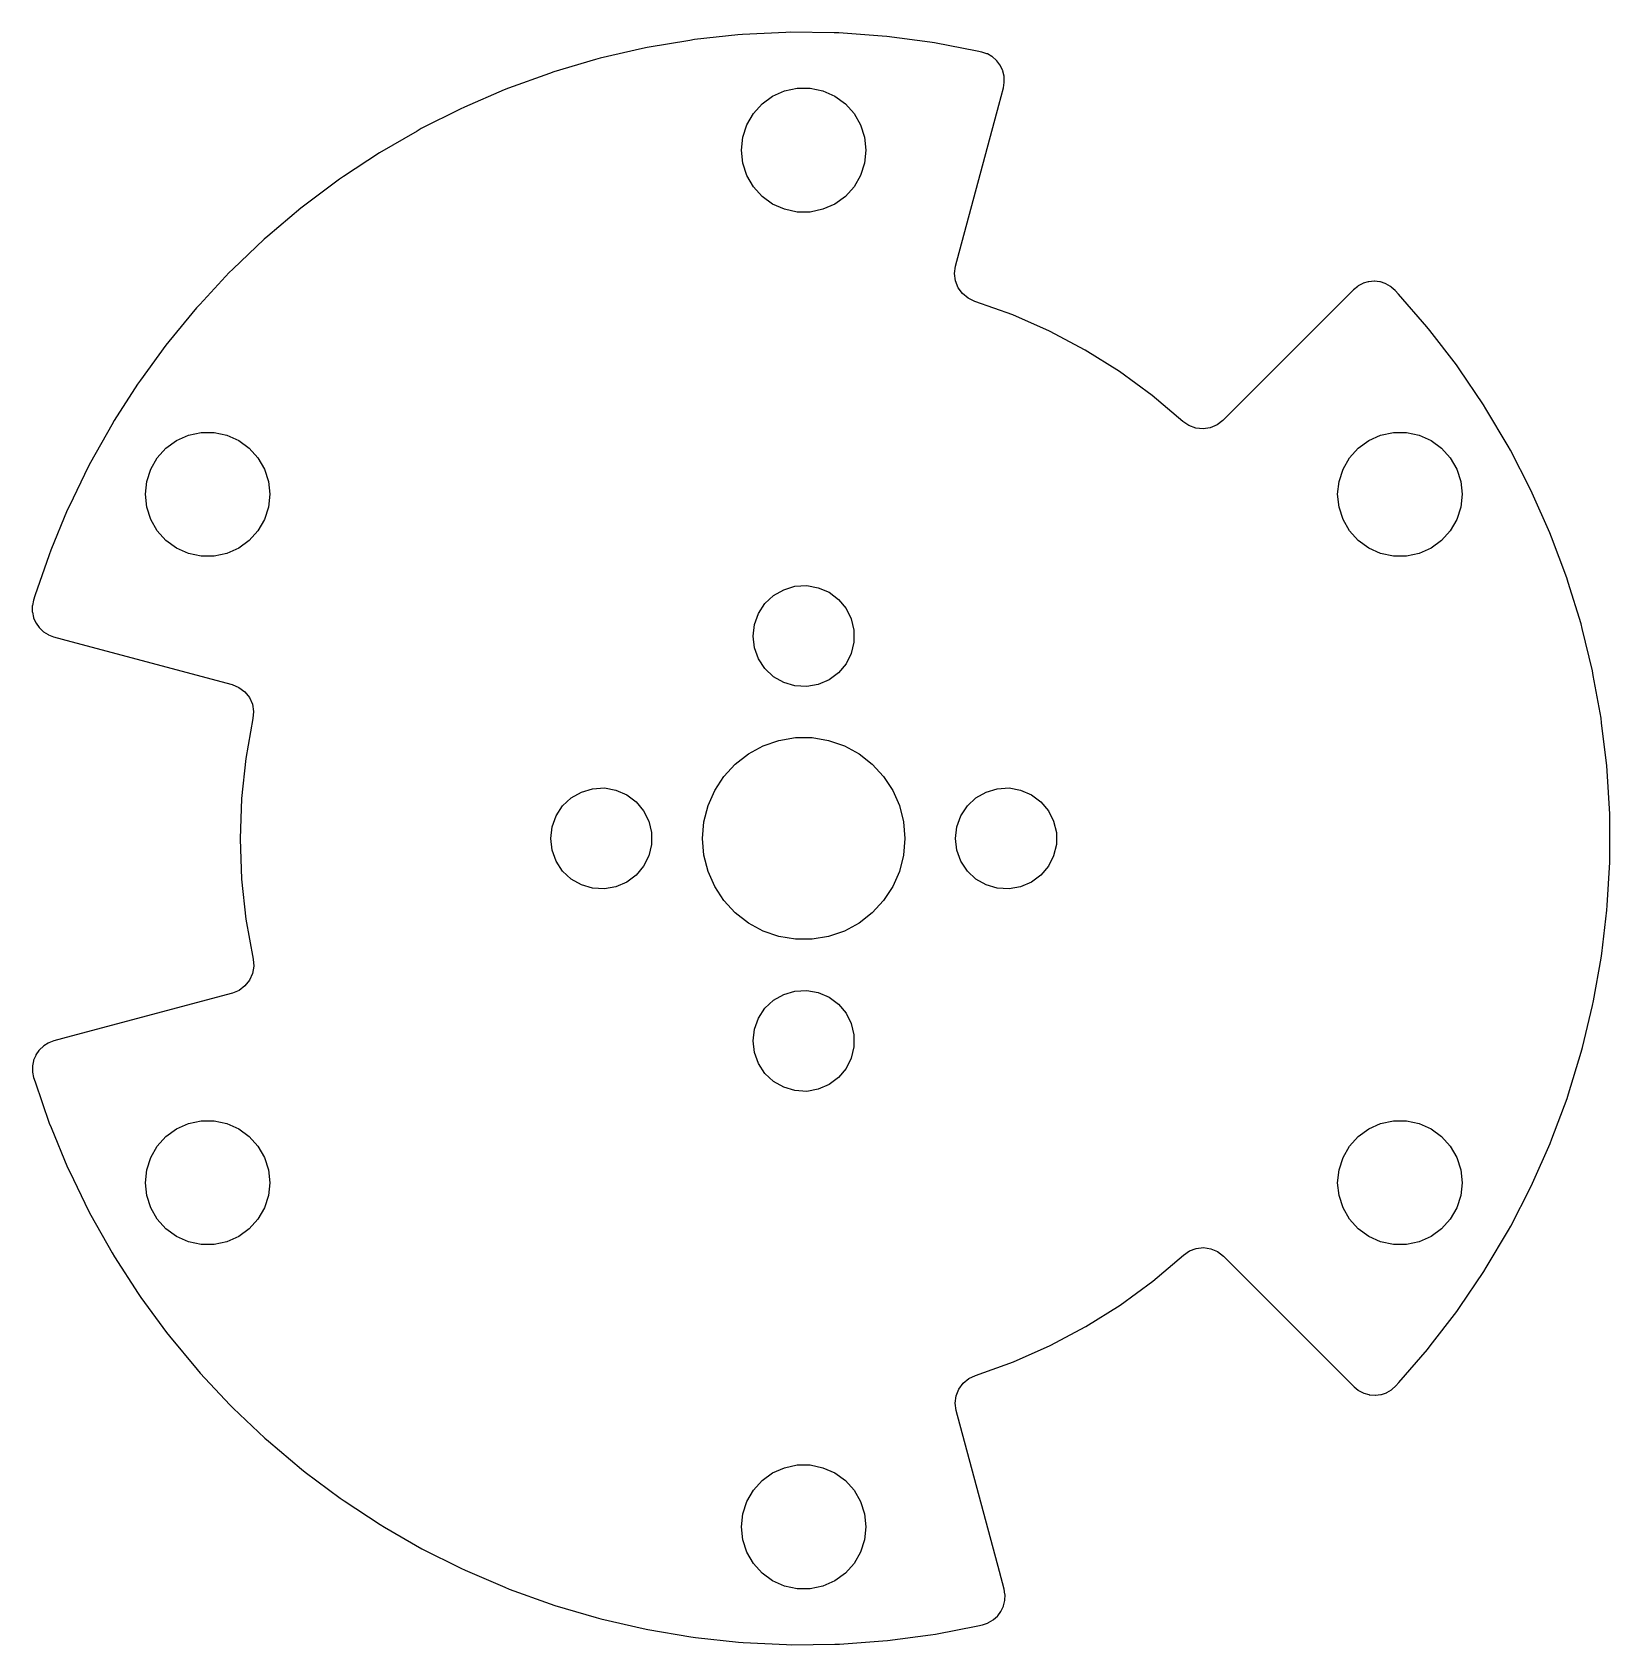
# Model space of a CAD drawing. Header units: metres. Extents: x -26.7 to 27.9, y -27.9 to 27.9.
import ezdxf

# ---------------------------------------------------------------- set-up
doc = ezdxf.new("R2010")
doc.units = ezdxf.units.M

msp = doc.modelspace()

# ---------------------------------------------------------------- linework, layer by layer
for p, q in [((-5.4182, 27.3629), (-5.57943, 27.3259)), ((-3.93791, 27.6103), (-5.4182, 27.3629)), ((-3.77476, 27.6376), (-3.93791, 27.6103)), ((-2.28234, 27.7962), (-3.77476, 27.6376)), ((-2.11785, 27.8137), (-2.28234, 27.7962)), ((-0.618623, 27.8829), (-2.11785, 27.8137)), ((-0.453388, 27.8905), (-0.618623, 27.8829)), ((1.0473, 27.8701), (-0.453388, 27.8905)), ((1.2127, 27.8678), (1.0473, 27.8701)), ((2.70949, 27.7578), (1.2127, 27.8678)), ((2.87445, 27.7457), (2.70949, 27.7578)), ((4.36201, 27.5465), (2.87445, 27.7457)), ((4.52595, 27.5246), (4.36201, 27.5465)), ((5.99896, 27.2369), (4.52595, 27.5246)), ((-7.20105, 26.9441), (-8.64129, 26.5219)), ((-7.04231, 26.9906), (-7.20105, 26.9441)), ((-5.57943, 27.3259), (-7.04231, 26.9906)), ((6.1613, 27.2052), (5.99896, 27.2369)), ((6.33382, 27.1472), (6.1613, 27.2052)), ((6.35279, 27.1408), (6.33382, 27.1472)), ((6.5092, 27.0502), (6.35279, 27.1408)), ((6.52639, 27.0402), (6.5092, 27.0502)), ((6.66142, 26.92), (6.52639, 27.0402)), ((6.67623, 26.9069), (6.66142, 26.92)), ((6.7848, 26.7622), (6.67623, 26.9069)), ((-8.79696, 26.466), (-10.2094, 25.9587)), ((-8.64129, 26.5219), (-8.79696, 26.466)), ((6.79668, 26.7464), (6.7848, 26.7622)), ((6.87398, 26.583), (6.79668, 26.7464)), ((6.8824, 26.5652), (6.87398, 26.583)), ((6.88713, 26.546), (6.8824, 26.5652)), ((6.93051, 26.3701), (6.88713, 26.546)), ((6.9313, 26.3505), (6.93051, 26.3701)), ((6.9386, 26.1697), (6.9313, 26.3505)), ((-10.3615, 25.8936), (-11.7412, 25.3028)), ((-10.2094, 25.9587), (-10.3615, 25.8936)), ((-1.4404, 25.4122), (-1.07632, 25.6768)), ((-1.07632, 25.6768), (-0.665205, 25.8598)), ((-0.665205, 25.8598), (-0.225013, 25.9534)), ((-0.225013, 25.9534), (0.225013, 25.9534)), ((0.225013, 25.9534), (0.665205, 25.8598)), ((0.665205, 25.8598), (1.07632, 25.6768)), ((1.07632, 25.6768), (1.4404, 25.4122)), ((6.74458, 25.3674), (6.9063, 25.9709)), ((6.9063, 25.9709), (6.93545, 26.1504)), ((6.93545, 26.1504), (6.9386, 26.1697)), ((-11.889, 25.2287), (-13.231, 24.5566)), ((-11.7412, 25.3028), (-11.889, 25.2287)), ((-1.74153, 25.0778), (-1.4404, 25.4122)), ((1.4404, 25.4122), (1.74153, 25.0778)), ((5.25103, 19.7934), (6.74458, 25.3674)), ((-13.231, 24.5566), (-13.3742, 24.4738)), ((-2.10561, 24.2601), (-1.96654, 24.6881)), ((-1.96654, 24.6881), (-1.74153, 25.0778)), ((1.74153, 25.0778), (1.96654, 24.6881)), ((1.96654, 24.6881), (2.10561, 24.2601)), ((-13.3742, 24.4738), (-14.6736, 23.7228)), ((-2.15265, 23.8125), (-2.10561, 24.2601)), ((2.10561, 24.2601), (2.15265, 23.8125)), ((-14.6736, 23.7228), (-15.9258, 22.8955)), ((-2.10561, 23.3649), (-2.15265, 23.8125)), ((2.15265, 23.8125), (2.10561, 23.3649)), ((-15.9258, 22.8955), (-16.0638, 22.8044)), ((-1.96654, 22.9369), (-2.10561, 23.3649)), ((-1.74153, 22.5472), (-1.96654, 22.9369)), ((1.96654, 22.9369), (1.74153, 22.5472)), ((2.10561, 23.3649), (1.96654, 22.9369)), ((-16.0638, 22.8044), (-17.2644, 21.9038)), ((-1.4404, 22.2128), (-1.74153, 22.5472)), ((1.74153, 22.5472), (1.4404, 22.2128)), ((-17.3968, 21.8045), (-18.5415, 20.8339)), ((-17.2644, 21.9038), (-17.3968, 21.8045)), ((-1.07632, 21.9482), (-1.4404, 22.2128)), ((-0.665205, 21.7652), (-1.07632, 21.9482)), ((-0.225013, 21.6716), (-0.665205, 21.7652)), ((0.665205, 21.7652), (0.225013, 21.6716)), ((1.07632, 21.9482), (0.665205, 21.7652)), ((1.4404, 22.2128), (1.07632, 21.9482)), ((0.225013, 21.6716), (-0.225013, 21.6716)), ((-18.6676, 20.7269), (-19.7523, 19.6897)), ((-18.5415, 20.8339), (-18.6676, 20.7269)), ((-19.8719, 19.5753), (-20.8927, 18.4752)), ((-19.7523, 19.6897), (-19.8719, 19.5753)), ((5.21699, 19.5423), (5.25103, 19.7934)), ((5.24715, 19.2907), (5.21699, 19.5423)), ((5.33958, 19.0548), (5.24715, 19.2907)), ((5.48835, 18.8496), (5.33958, 19.0548)), ((19.0211, 18.9852), (14.4973, 14.4613)), ((19.1623, 19.1003), (19.0211, 18.9852)), ((19.1776, 19.1127), (19.1623, 19.1003)), ((19.3378, 19.1968), (19.1776, 19.1127)), ((19.3552, 19.2059), (19.3378, 19.1968)), ((19.5289, 19.2561), (19.3552, 19.2059)), ((19.5478, 19.2616), (19.5289, 19.2561)), ((19.728, 19.2763), (19.5478, 19.2616)), ((19.7476, 19.2779), (19.728, 19.2763)), ((19.9269, 19.2563), (19.7476, 19.2779)), ((19.9466, 19.2539), (19.9269, 19.2563)), ((20.1183, 19.197), (19.9466, 19.2539)), ((20.1372, 19.1907), (20.1183, 19.197)), ((20.2937, 19.1008), (20.1372, 19.1907)), ((20.3109, 19.0909), (20.2937, 19.1008)), ((20.3259, 19.0777), (20.3109, 19.0909)), ((20.4618, 18.9578), (20.3259, 19.0777)), ((-20.8927, 18.4752), (-21.0052, 18.3539)), ((5.68391, 18.6885), (5.48835, 18.8496)), ((5.91369, 18.5817), (5.68391, 18.6885)), ((7.22821, 18.1109), (5.91369, 18.5817)), ((20.5706, 18.8332), (20.4618, 18.9578)), ((21.5573, 17.7022), (20.5706, 18.8332)), ((-21.0052, 18.3539), (-21.9585, 17.1947)), ((8.50567, 17.5472), (7.22821, 18.1109)), ((9.73952, 16.8935), (8.50567, 17.5472)), ((21.6584, 17.5713), (21.5573, 17.7022)), ((22.5758, 16.3835), (21.6584, 17.5713)), ((-22.0636, 17.067), (-22.946, 15.853)), ((-21.9585, 17.1947), (-22.0636, 17.067)), ((10.9234, 16.1533), (9.73952, 16.8935)), ((22.6689, 16.2468), (22.5758, 16.3835)), ((23.5137, 15.0064), (22.6689, 16.2468)), ((-23.0433, 15.7192), (-23.8516, 14.4546)), ((-22.946, 15.853), (-23.0433, 15.7192)), ((12.0513, 15.3302), (10.9234, 16.1533)), ((13.1175, 14.4285), (12.0513, 15.3302)), ((23.5985, 14.8643), (23.5137, 15.0064)), ((24.3678, 13.5756), (23.5985, 14.8643)), ((-23.9407, 14.3153), (-24.6721, 13.0047)), ((-23.8516, 14.4546), (-23.9407, 14.3153)), ((-21.6986, 13.7705), (-21.2874, 13.9535)), ((-21.2874, 13.9535), (-20.8472, 14.0471)), ((-20.8472, 14.0471), (-20.3972, 14.0471)), ((-20.3972, 14.0471), (-19.957, 13.9535)), ((-19.957, 13.9535), (-19.5459, 13.7705)), ((13.3249, 14.2833), (13.1175, 14.4285)), ((13.5621, 14.1948), (13.3249, 14.2833)), ((13.8139, 14.1687), (13.5621, 14.1948)), ((14.0643, 14.2067), (13.8139, 14.1687)), ((14.297, 14.3064), (14.0643, 14.2067)), ((14.4973, 14.4613), (14.297, 14.3064)), ((19.5459, 13.7705), (19.957, 13.9535)), ((19.957, 13.9535), (20.3972, 14.0471)), ((20.3972, 14.0471), (20.8472, 14.0471)), ((20.8472, 14.0471), (21.2874, 13.9535)), ((21.2874, 13.9535), (21.6986, 13.7705)), ((-22.3638, 13.1715), (-22.0626, 13.506)), ((-22.0626, 13.506), (-21.6986, 13.7705)), ((-19.5459, 13.7705), (-19.1818, 13.506)), ((-19.1818, 13.506), (-18.8807, 13.1715)), ((18.8807, 13.1715), (19.1818, 13.506)), ((19.1818, 13.506), (19.5459, 13.7705)), ((21.6986, 13.7705), (22.0626, 13.506)), ((22.0626, 13.506), (22.3638, 13.1715)), ((24.4439, 13.4288), (24.3678, 13.5756)), ((25.1348, 12.0965), (24.4439, 13.4288)), ((-24.7527, 12.8603), (-25.4046, 11.5084)), ((-24.6721, 13.0047), (-24.7527, 12.8603)), ((-22.5888, 12.7818), (-22.3638, 13.1715)), ((-18.8807, 13.1715), (-18.6557, 12.7818)), ((18.6557, 12.7818), (18.8807, 13.1715)), ((22.3638, 13.1715), (22.5888, 12.7818)), ((-22.7749, 11.9062), (-22.7278, 12.3538)), ((-22.7278, 12.3538), (-22.5888, 12.7818)), ((-18.6557, 12.7818), (-18.5166, 12.3538)), ((-18.5166, 12.3538), (-18.4696, 11.9062)), ((18.4696, 11.9062), (18.5166, 12.3538)), ((18.5166, 12.3538), (18.6557, 12.7818)), ((22.5888, 12.7818), (22.7278, 12.3538)), ((22.7278, 12.3538), (22.7749, 11.9062)), ((-22.7278, 11.4587), (-22.7749, 11.9062)), ((-18.4696, 11.9062), (-18.5166, 11.4587)), ((18.5166, 11.4587), (18.4696, 11.9062)), ((22.7749, 11.9062), (22.7278, 11.4587)), ((25.2021, 11.9454), (25.1348, 12.0965)), ((25.8123, 10.5742), (25.2021, 11.9454)), ((-25.4764, 11.3594), (-26.0464, 9.97104)), ((-25.4046, 11.5084), (-25.4764, 11.3594)), ((-22.5888, 11.0307), (-22.7278, 11.4587)), ((-18.5166, 11.4587), (-18.6557, 11.0307)), ((18.6557, 11.0307), (18.5166, 11.4587)), ((22.7278, 11.4587), (22.5888, 11.0307)), ((-22.3638, 10.641), (-22.5888, 11.0307)), ((-22.0626, 10.3065), (-22.3638, 10.641)), ((-18.8807, 10.641), (-19.1818, 10.3065)), ((-18.6557, 11.0307), (-18.8807, 10.641)), ((18.8807, 10.641), (18.6557, 11.0307)), ((19.1818, 10.3065), (18.8807, 10.641)), ((22.3638, 10.641), (22.0626, 10.3065)), ((22.5888, 11.0307), (22.3638, 10.641)), ((-21.6986, 10.042), (-22.0626, 10.3065)), ((-21.2874, 9.85896), (-21.6986, 10.042)), ((-19.5459, 10.042), (-19.957, 9.85896)), ((-19.1818, 10.3065), (-19.5459, 10.042)), ((19.5459, 10.042), (19.1818, 10.3065)), ((19.957, 9.85896), (19.5459, 10.042)), ((21.6986, 10.042), (21.2874, 9.85896)), ((22.0626, 10.3065), (21.6986, 10.042)), ((25.8704, 10.4193), (25.8123, 10.5742)), ((26.3976, 9.0141), (25.8704, 10.4193)), ((-26.1092, 9.81801), (-26.5953, 8.39808)), ((-26.0464, 9.97104), (-26.1092, 9.81801)), ((-20.8472, 9.76539), (-21.2874, 9.85896)), ((-20.3972, 9.76539), (-20.8472, 9.76539)), ((-19.957, 9.85896), (-20.3972, 9.76539)), ((20.3972, 9.76539), (19.957, 9.85896)), ((20.8472, 9.76539), (20.3972, 9.76539)), ((21.2874, 9.85896), (20.8472, 9.76539)), ((26.4463, 8.85604), (26.3976, 9.0141)), ((-26.5953, 8.39808), (-26.6489, 8.24158)), ((-1.34058, 8.12488), (-1.04503, 8.40372)), ((-1.04503, 8.40372), (-0.693139, 8.60688)), ((-0.693139, 8.60688), (-0.303884, 8.72341)), ((-0.303884, 8.72341), (0.101753, 8.74704)), ((0.101753, 8.74704), (0.501905, 8.67648)), ((0.501905, 8.67648), (0.875, 8.51554)), ((0.875, 8.51554), (1.20092, 8.2729)), ((26.8887, 7.42188), (26.4463, 8.85604)), ((-26.6847, 8.06386), (-26.6887, 8.04431)), ((-26.6887, 8.04431), (-26.6886, 8.02445)), ((-26.6886, 8.02445), (-26.6883, 7.84393)), ((-26.6883, 7.84393), (-26.6842, 7.82447)), ((-26.6489, 8.24158), (-26.6847, 8.06386)), ((-26.6842, 7.82447), (-26.6477, 7.64726)), ((-1.56386, 7.7854), (-1.34058, 8.12488)), ((1.20092, 8.2729), (1.4621, 7.96164)), ((1.4621, 7.96164), (1.64446, 7.59853)), ((-26.6477, 7.64726), (-26.6399, 7.62906)), ((-26.6399, 7.62906), (-26.569, 7.46299)), ((-26.569, 7.46299), (-26.5578, 7.44674)), ((-26.5578, 7.44674), (-26.4549, 7.2981)), ((-26.4549, 7.2981), (-26.4407, 7.28445)), ((-26.4407, 7.28445), (-26.3104, 7.15912)), ((-1.75, 7), (-1.70283, 7.40358)), ((-1.70283, 7.40358), (-1.56386, 7.7854)), ((1.64446, 7.59853), (1.73817, 7.20316)), ((26.9279, 7.26119), (26.8887, 7.42188)), ((27.2838, 5.80318), (26.9279, 7.26119)), ((-26.3104, 7.15912), (-26.2938, 7.14863)), ((-26.2938, 7.14863), (-26.1409, 7.05191)), ((-26.1409, 7.05191), (-26.1225, 7.04491)), ((-26.1225, 7.04491), (-25.9522, 6.98016)), ((-25.9522, 6.98016), (-25.3484, 6.81838)), ((-25.3484, 6.81838), (-19.7725, 5.32433)), ((-1.70283, 6.59642), (-1.75, 7)), ((1.73817, 6.79684), (1.64446, 6.40146)), ((1.73817, 7.20316), (1.73817, 6.79684)), ((-1.56386, 6.2146), (-1.70283, 6.59642)), ((-1.34058, 5.87512), (-1.56386, 6.2146)), ((1.64446, 6.40146), (1.4621, 6.03836)), ((-1.04503, 5.59628), (-1.34058, 5.87512)), ((-0.693139, 5.39312), (-1.04503, 5.59628)), ((1.20092, 5.7271), (0.875, 5.48446)), ((1.4621, 6.03836), (1.20092, 5.7271)), ((27.3134, 5.64044), (27.2838, 5.80318)), ((27.5817, 4.16378), (27.3134, 5.64044)), ((-19.7725, 5.32433), (-19.5382, 5.22836)), ((-19.5382, 5.22836), (-19.3355, 5.07663)), ((-19.3355, 5.07663), (-19.1774, 4.87885)), ((-0.303884, 5.27659), (-0.693139, 5.39312)), ((0.101753, 5.25296), (-0.303884, 5.27659)), ((0.501905, 5.32352), (0.101753, 5.25296)), ((0.875, 5.48446), (0.501905, 5.32352)), ((-19.1774, 4.87885), (-19.0741, 4.64771)), ((-19.0741, 4.64771), (-19.0321, 4.39802)), ((-19.0542, 4.14579), (-19.302, 2.77167)), ((-19.0321, 4.39802), (-19.0542, 4.14579)), ((27.6015, 3.99956), (27.5817, 4.16378)), ((27.7811, 2.50951), (27.6015, 3.99956)), ((-1.40593, 3.20521), (-0.859199, 3.3929)), ((-0.859199, 3.3929), (-0.289027, 3.48805)), ((-0.289027, 3.48805), (0.289027, 3.48805)), ((0.289027, 3.48805), (0.859199, 3.3929)), ((0.859199, 3.3929), (1.40593, 3.20521)), ((-2.37049, 2.57503), (-1.91432, 2.93008)), ((-1.91432, 2.93008), (-1.40593, 3.20521)), ((1.40593, 3.20521), (1.91432, 2.93008)), ((1.91432, 2.93008), (2.37049, 2.57503)), ((-19.302, 2.77167), (-19.4509, 1.38333)), ((-2.76199, 2.14974), (-2.37049, 2.57503)), ((2.37049, 2.57503), (2.76199, 2.14974)), ((27.791, 2.3444), (27.7811, 2.50951)), ((27.8813, 0.846294), (27.791, 2.3444)), ((-7.69314, 1.60688), (-7.30388, 1.72341)), ((-7.30388, 1.72341), (-6.89825, 1.74704)), ((-6.89825, 1.74704), (-6.49809, 1.67648)), ((-6.49809, 1.67648), (-6.125, 1.51554)), ((-3.07816, 1.66582), (-2.76199, 2.14974)), ((2.76199, 2.14974), (3.07816, 1.66582)), ((6.30686, 1.60688), (6.69612, 1.72341)), ((6.69612, 1.72341), (7.10175, 1.74704)), ((7.10175, 1.74704), (7.50191, 1.67648)), ((7.50191, 1.67648), (7.875, 1.51554)), ((-19.4509, 1.38333), (-19.5, -0.012094)), ((-8.56386, 0.785398), (-8.34058, 1.12488)), ((-8.34058, 1.12488), (-8.04503, 1.40372)), ((-8.04503, 1.40372), (-7.69314, 1.60688)), ((-6.125, 1.51554), (-5.79908, 1.2729)), ((-5.79908, 1.2729), (-5.5379, 0.96164)), ((-3.45226, 0.57608), (-3.31036, 1.13645)), ((-3.31036, 1.13645), (-3.07816, 1.66582)), ((3.07816, 1.66582), (3.31036, 1.13645)), ((3.31036, 1.13645), (3.45226, 0.57608)), ((5.43614, 0.785398), (5.65942, 1.12488)), ((5.65942, 1.12488), (5.95497, 1.40372)), ((5.95497, 1.40372), (6.30686, 1.60688)), ((7.875, 1.51554), (8.20092, 1.2729)), ((8.20092, 1.2729), (8.4621, 0.96164)), ((-8.70283, 0.403577), (-8.56386, 0.785398)), ((-5.5379, 0.96164), (-5.35554, 0.598535)), ((-5.35554, 0.598535), (-5.26183, 0.203162)), ((-3.5, 0), (-3.45226, 0.57608)), ((3.45226, 0.57608), (3.5, 0)), ((5.29717, 0.403577), (5.43614, 0.785398)), ((8.4621, 0.96164), (8.64446, 0.598535)), ((8.64446, 0.598535), (8.73817, 0.203162)), ((27.882, -0.654531), (27.8813, 0.846294)), ((-8.75, 0), (-8.70283, 0.403577)), ((-8.70283, -0.403577), (-8.75, 0)), ((-5.26183, 0.203162), (-5.26183, -0.203162)), ((-3.45226, -0.57608), (-3.5, 0)), ((3.5, 0), (3.45226, -0.57608)), ((5.25, 0), (5.29717, 0.403577)), ((5.29717, -0.403577), (5.25, 0)), ((8.73817, 0.203162), (8.73817, -0.203162)), ((-19.5, -0.012094), (-19.4491, -1.40746)), ((-8.56386, -0.785398), (-8.70283, -0.403577)), ((-5.26183, -0.203162), (-5.35554, -0.598535)), ((5.43614, -0.785398), (5.29717, -0.403577)), ((8.73817, -0.203162), (8.64446, -0.598535)), ((-8.34058, -1.12488), (-8.56386, -0.785398)), ((-5.5379, -0.96164), (-5.79908, -1.2729)), ((-5.35554, -0.598535), (-5.5379, -0.96164)), ((-3.31036, -1.13645), (-3.45226, -0.57608)), ((3.45226, -0.57608), (3.31036, -1.13645)), ((5.65942, -1.12488), (5.43614, -0.785398)), ((8.4621, -0.96164), (8.20092, -1.2729)), ((8.64446, -0.598535), (8.4621, -0.96164)), ((27.7932, -2.31813), (27.8821, -0.819943)), ((27.8821, -0.819943), (27.882, -0.654531)), ((-19.4491, -1.40746), (-19.2986, -2.79561)), ((-8.04503, -1.40372), (-8.34058, -1.12488)), ((-7.69314, -1.60688), (-8.04503, -1.40372)), ((-7.30388, -1.72341), (-7.69314, -1.60688)), ((-6.125, -1.51554), (-6.49809, -1.67648)), ((-5.79908, -1.2729), (-6.125, -1.51554)), ((-3.07816, -1.66582), (-3.31036, -1.13645)), ((-2.76199, -2.14974), (-3.07816, -1.66582)), ((3.07816, -1.66582), (2.76199, -2.14974)), ((3.31036, -1.13645), (3.07816, -1.66582)), ((5.95497, -1.40372), (5.65942, -1.12488)), ((6.30686, -1.60688), (5.95497, -1.40372)), ((6.69612, -1.72341), (6.30686, -1.60688)), ((7.875, -1.51554), (7.50191, -1.67648)), ((8.20092, -1.2729), (7.875, -1.51554)), ((-6.89825, -1.74704), (-7.30388, -1.72341)), ((-6.49809, -1.67648), (-6.89825, -1.74704)), ((-2.37049, -2.57503), (-2.76199, -2.14974)), ((2.76199, -2.14974), (2.37049, -2.57503)), ((7.10175, -1.74704), (6.69612, -1.72341)), ((7.50191, -1.67648), (7.10175, -1.74704)), ((-1.91432, -2.93008), (-2.37049, -2.57503)), ((2.37049, -2.57503), (1.91432, -2.93008)), ((27.6052, -3.97347), (27.7834, -2.48325)), ((27.7834, -2.48325), (27.7932, -2.31813)), ((-19.2986, -2.79561), (-19.049, -4.16943)), ((-1.40593, -3.20521), (-1.91432, -2.93008)), ((-0.859199, -3.3929), (-1.40593, -3.20521)), ((1.40593, -3.20521), (0.859199, -3.3929)), ((1.91432, -2.93008), (1.40593, -3.20521)), ((-0.289027, -3.48805), (-0.859199, -3.3929)), ((0.289027, -3.48805), (-0.289027, -3.48805)), ((0.859199, -3.3929), (0.289027, -3.48805)), ((-19.0267, -4.42183), (-19.0684, -4.67176)), ((-19.049, -4.16943), (-19.0267, -4.42183)), ((27.3187, -5.61462), (27.5856, -4.13771)), ((27.5856, -4.13771), (27.6052, -3.97347)), ((-19.1717, -4.90316), (-19.3298, -5.10118)), ((-19.0684, -4.67176), (-19.1717, -4.90316)), ((-19.7671, -5.34917), (-25.3411, -6.84271)), ((-19.5326, -5.2531), (-19.7671, -5.34917)), ((-19.3298, -5.10118), (-19.5326, -5.2531)), ((-1.04503, -5.59628), (-0.693139, -5.39312)), ((-0.693139, -5.39312), (-0.303884, -5.27659)), ((-0.303884, -5.27659), (0.101753, -5.25296)), ((0.101753, -5.25296), (0.501905, -5.32352)), ((0.501905, -5.32352), (0.875, -5.48446)), ((0.875, -5.48446), (1.20092, -5.7271)), ((-1.56386, -6.2146), (-1.34058, -5.87512)), ((-1.34058, -5.87512), (-1.04503, -5.59628)), ((1.20092, -5.7271), (1.4621, -6.03836)), ((1.4621, -6.03836), (1.64446, -6.40146)), ((26.9348, -7.23574), (27.2893, -5.77739)), ((27.2893, -5.77739), (27.3187, -5.61462)), ((-1.75, -7), (-1.70283, -6.59642)), ((-1.70283, -6.59642), (-1.56386, -6.2146)), ((1.64446, -6.40146), (1.73817, -6.79684)), ((-26.3024, -7.18304), (-26.4331, -7.30858)), ((-26.2858, -7.17255), (-26.3024, -7.18304)), ((-26.1329, -7.07586), (-26.2858, -7.17255)), ((-26.1146, -7.0689), (-26.1329, -7.07586)), ((-25.9447, -7.00444), (-26.1146, -7.0689)), ((-25.3411, -6.84271), (-25.9447, -7.00444)), ((-1.70283, -7.40358), (-1.75, -7)), ((1.73817, -7.20316), (1.64446, -7.59853)), ((1.73817, -6.79684), (1.73817, -7.20316)), ((26.8957, -7.39647), (26.9348, -7.23574)), ((-26.6442, -7.69106), (-26.6807, -7.8681)), ((-26.6401, -7.67165), (-26.6442, -7.69106)), ((-26.5692, -7.50529), (-26.6401, -7.67165)), ((-26.5614, -7.4871), (-26.5692, -7.50529)), ((-26.4585, -7.33845), (-26.5614, -7.4871)), ((-26.4473, -7.32225), (-26.4585, -7.33845)), ((-26.4331, -7.30858), (-26.4473, -7.32225)), ((-1.56386, -7.7854), (-1.70283, -7.40358)), ((-1.34058, -8.12488), (-1.56386, -7.7854)), ((1.64446, -7.59853), (1.4621, -7.96164)), ((26.4547, -8.83104), (26.8957, -7.39647)), ((-26.6808, -7.88796), (-26.6811, -8.06874)), ((-26.6811, -8.06874), (-26.6771, -8.08837)), ((-26.6807, -7.8681), (-26.6808, -7.88796)), ((-26.6771, -8.08837), (-26.6411, -8.26676)), ((-26.6411, -8.26676), (-26.5873, -8.42321)), ((-1.04503, -8.40372), (-1.34058, -8.12488)), ((1.20092, -8.2729), (0.875, -8.51554)), ((1.4621, -7.96164), (1.20092, -8.2729)), ((-26.5873, -8.42321), (-26.0999, -9.84269)), ((-0.693139, -8.60688), (-1.04503, -8.40372)), ((-0.303884, -8.72341), (-0.693139, -8.60688)), ((0.101753, -8.74704), (-0.303884, -8.72341)), ((0.501905, -8.67648), (0.101753, -8.74704)), ((0.875, -8.51554), (0.501905, -8.67648)), ((26.4061, -8.98915), (26.4547, -8.83104)), ((25.8802, -10.3948), (26.4061, -8.98915)), ((-26.0999, -9.84269), (-26.037, -9.99565)), ((-26.037, -9.99565), (-25.4657, -11.3835)), ((-21.6986, -10.042), (-21.2874, -9.85896)), ((-21.2874, -9.85896), (-20.8472, -9.76539)), ((-20.8472, -9.76539), (-20.3972, -9.76539)), ((-20.3972, -9.76539), (-19.957, -9.85896)), ((-19.957, -9.85896), (-19.5459, -10.042)), ((19.5459, -10.042), (19.957, -9.85896)), ((19.957, -9.85896), (20.3972, -9.76539)), ((20.3972, -9.76539), (20.8472, -9.76539)), ((20.8472, -9.76539), (21.2874, -9.85896)), ((21.2874, -9.85896), (21.6986, -10.042)), ((-22.3638, -10.641), (-22.0626, -10.3065)), ((-22.0626, -10.3065), (-21.6986, -10.042)), ((-19.5459, -10.042), (-19.1818, -10.3065)), ((-19.1818, -10.3065), (-18.8807, -10.641)), ((18.8807, -10.641), (19.1818, -10.3065)), ((19.1818, -10.3065), (19.5459, -10.042)), ((21.6986, -10.042), (22.0626, -10.3065)), ((22.0626, -10.3065), (22.3638, -10.641)), ((25.2134, -11.9215), (25.8222, -10.5498)), ((25.8222, -10.5498), (25.8802, -10.3948)), ((-22.7278, -11.4587), (-22.5888, -11.0307)), ((-22.5888, -11.0307), (-22.3638, -10.641)), ((-18.8807, -10.641), (-18.6557, -11.0307)), ((-18.6557, -11.0307), (-18.5166, -11.4587)), ((18.5166, -11.4587), (18.6557, -11.0307)), ((18.6557, -11.0307), (18.8807, -10.641)), ((22.3638, -10.641), (22.5888, -11.0307)), ((22.5888, -11.0307), (22.7278, -11.4587)), ((-25.4657, -11.3835), (-25.3937, -11.5324)), ((-25.3937, -11.5324), (-24.7406, -12.8837)), ((-22.7749, -11.9062), (-22.7278, -11.4587)), ((-18.5166, -11.4587), (-18.4696, -11.9062)), ((18.4696, -11.9062), (18.5166, -11.4587)), ((22.7278, -11.4587), (22.7749, -11.9062)), ((-22.7278, -12.3538), (-22.7749, -11.9062)), ((-18.4696, -11.9062), (-18.5166, -12.3538)), ((18.5166, -12.3538), (18.4696, -11.9062)), ((22.7749, -11.9062), (22.7278, -12.3538)), ((24.4566, -13.4057), (25.1463, -12.0727)), ((25.1463, -12.0727), (25.2134, -11.9215)), ((-22.5888, -12.7818), (-22.7278, -12.3538)), ((-22.3638, -13.1715), (-22.5888, -12.7818)), ((-18.6557, -12.7818), (-18.8807, -13.1715)), ((-18.5166, -12.3538), (-18.6557, -12.7818)), ((18.6557, -12.7818), (18.5166, -12.3538)), ((18.8807, -13.1715), (18.6557, -12.7818)), ((22.5888, -12.7818), (22.3638, -13.1715)), ((22.7278, -12.3538), (22.5888, -12.7818)), ((-24.7406, -12.8837), (-24.6598, -13.028)), ((-24.6598, -13.028), (-23.9272, -14.3379)), ((-22.0626, -13.506), (-22.3638, -13.1715)), ((-18.8807, -13.1715), (-19.1818, -13.506)), ((19.1818, -13.506), (18.8807, -13.1715)), ((22.3638, -13.1715), (22.0626, -13.506)), ((-21.6986, -13.7705), (-22.0626, -13.506)), ((-21.2874, -13.9535), (-21.6986, -13.7705)), ((-19.5459, -13.7705), (-19.957, -13.9535)), ((-19.1818, -13.506), (-19.5459, -13.7705)), ((19.5459, -13.7705), (19.1818, -13.506)), ((19.957, -13.9535), (19.5459, -13.7705)), ((21.6986, -13.7705), (21.2874, -13.9535)), ((22.0626, -13.506), (21.6986, -13.7705)), ((23.6125, -14.842), (24.3806, -13.5526)), ((24.3806, -13.5526), (24.4566, -13.4057)), ((-23.9272, -14.3379), (-23.838, -14.4772)), ((-23.838, -14.4772), (-23.0284, -15.7409)), ((-20.8472, -14.0471), (-21.2874, -13.9535)), ((-20.3972, -14.0471), (-20.8472, -14.0471)), ((-19.957, -13.9535), (-20.3972, -14.0471)), ((12.0704, -15.3152), (13.1353, -14.4122)), ((13.1353, -14.4122), (13.3427, -14.2667)), ((13.3427, -14.2667), (13.5801, -14.1779)), ((13.5801, -14.1779), (13.8321, -14.1516)), ((13.8321, -14.1516), (14.0827, -14.1895)), ((14.0827, -14.1895), (14.3156, -14.2892)), ((14.3156, -14.2892), (14.5161, -14.4442)), ((14.5161, -14.4442), (19.0383, -18.9665)), ((20.3972, -14.0471), (19.957, -13.9535)), ((20.8472, -14.0471), (20.3972, -14.0471)), ((21.2874, -13.9535), (20.8472, -14.0471)), ((22.6842, -16.2254), (23.5279, -14.9841)), ((23.5279, -14.9841), (23.6125, -14.842)), ((10.9435, -16.1397), (12.0704, -15.3152)), ((-23.0284, -15.7409), (-22.931, -15.8747)), ((-22.931, -15.8747), (-22.0475, -17.0878)), ((9.76047, -16.8814), (10.9435, -16.1397)), ((21.675, -17.5509), (22.5912, -16.3622)), ((22.5912, -16.3622), (22.6842, -16.2254)), ((-22.0475, -17.0878), (-21.9423, -17.2155)), ((-21.9423, -17.2155), (-20.9879, -18.3738)), ((8.52743, -17.5366), (9.76047, -16.8814)), ((7.25067, -18.1019), (8.52743, -17.5366)), ((20.5884, -18.8137), (21.574, -17.6819)), ((21.574, -17.6819), (21.675, -17.5509)), ((-20.9879, -18.3738), (-20.8752, -18.4949)), ((5.93673, -18.5743), (7.25067, -18.1019)), ((-20.8752, -18.4949), (-19.8534, -19.5941)), ((5.36351, -19.0476), (5.51201, -18.8425)), ((5.51201, -18.8425), (5.70726, -18.6813)), ((5.70726, -18.6813), (5.93673, -18.5743)), ((20.3433, -19.0589), (20.4798, -18.9385)), ((20.4798, -18.9385), (20.5884, -18.8137)), ((5.24121, -19.5348), (5.27127, -19.2834)), ((5.27127, -19.2834), (5.36351, -19.0476)), ((19.0383, -18.9665), (19.1791, -19.0815)), ((19.1791, -19.0815), (19.1944, -19.0939)), ((19.1944, -19.0939), (19.3545, -19.1779)), ((19.3545, -19.1779), (19.3719, -19.187)), ((19.3719, -19.187), (19.546, -19.2374)), ((19.546, -19.2374), (19.5649, -19.2429)), ((19.5649, -19.2429), (19.5845, -19.2445)), ((19.5845, -19.2445), (19.7647, -19.2593)), ((19.7647, -19.2593), (19.7844, -19.2569)), ((19.7844, -19.2569), (19.9639, -19.2352)), ((19.9639, -19.2352), (19.9827, -19.229)), ((19.9827, -19.229), (20.1543, -19.1721)), ((20.1543, -19.1721), (20.1716, -19.1622)), ((20.1716, -19.1622), (20.3283, -19.0721)), ((20.3283, -19.0721), (20.3433, -19.0589)), ((-19.8534, -19.5941), (-19.7337, -19.7083)), ((-19.7337, -19.7083), (-18.648, -20.7445)), ((5.27526, -19.7857), (5.24121, -19.5348)), ((6.76931, -25.3615), (5.27526, -19.7857)), ((-18.648, -20.7445), (-18.5218, -20.8514)), ((-18.5218, -20.8514), (-17.3762, -21.821)), ((-0.665205, -21.7652), (-0.225013, -21.6716)), ((-0.225013, -21.6716), (0.225013, -21.6716)), ((0.225013, -21.6716), (0.665205, -21.7652)), ((-17.3762, -21.821), (-17.2437, -21.9201)), ((-17.2437, -21.9201), (-16.0423, -22.8195)), ((-1.74153, -22.5472), (-1.4404, -22.2128)), ((-1.4404, -22.2128), (-1.07632, -21.9482)), ((-1.07632, -21.9482), (-0.665205, -21.7652)), ((0.665205, -21.7652), (1.07632, -21.9482)), ((1.07632, -21.9482), (1.4404, -22.2128)), ((1.4404, -22.2128), (1.74153, -22.5472)), ((-16.0423, -22.8195), (-15.9042, -22.9106)), ((-1.96654, -22.9369), (-1.74153, -22.5472)), ((1.74153, -22.5472), (1.96654, -22.9369)), ((-15.9042, -22.9106), (-14.6512, -23.7367)), ((-2.15265, -23.8125), (-2.10561, -23.3649)), ((-2.10561, -23.3649), (-1.96654, -22.9369)), ((1.96654, -22.9369), (2.10561, -23.3649)), ((2.10561, -23.3649), (2.15265, -23.8125)), ((-14.6512, -23.7367), (-14.5079, -23.8193)), ((-14.5079, -23.8193), (-13.2078, -24.5691)), ((-2.10561, -24.2601), (-2.15265, -23.8125)), ((2.15265, -23.8125), (2.10561, -24.2601)), ((-1.96654, -24.6881), (-2.10561, -24.2601)), ((2.10561, -24.2601), (1.96654, -24.6881)), ((-13.2078, -24.5691), (-11.8652, -25.2399)), ((-1.74153, -25.0778), (-1.96654, -24.6881)), ((-1.4404, -25.4122), (-1.74153, -25.0778)), ((1.74153, -25.0778), (1.4404, -25.4122)), ((1.96654, -24.6881), (1.74153, -25.0778)), ((-11.8652, -25.2399), (-11.7172, -25.3139)), ((-11.7172, -25.3139), (-10.337, -25.9033)), ((-1.07632, -25.6768), (-1.4404, -25.4122)), ((1.4404, -25.4122), (1.07632, -25.6768)), ((6.93109, -25.9653), (6.76931, -25.3615)), ((-10.337, -25.9033), (-10.1849, -25.9683)), ((-10.1849, -25.9683), (-8.77195, -26.4743)), ((-0.665205, -25.8598), (-1.07632, -25.6768)), ((-0.225013, -25.9534), (-0.665205, -25.8598)), ((0.225013, -25.9534), (-0.225013, -25.9534)), ((0.665205, -25.8598), (0.225013, -25.9534)), ((1.07632, -25.6768), (0.665205, -25.8598)), ((6.96018, -26.1452), (6.93109, -25.9653)), ((6.95601, -26.3454), (6.96333, -26.1646)), ((6.96333, -26.1646), (6.96018, -26.1452)), ((-8.77195, -26.4743), (-8.61622, -26.5301)), ((-8.61622, -26.5301), (-7.17558, -26.9508)), ((6.71299, -26.8854), (6.82137, -26.7409)), ((6.82137, -26.7409), (6.82982, -26.7231)), ((6.82982, -26.7231), (6.90711, -26.5597)), ((6.90711, -26.5597), (6.91183, -26.5405)), ((6.91183, -26.5405), (6.95521, -26.365)), ((6.95521, -26.365), (6.95601, -26.3454)), ((-7.17558, -26.9508), (-7.0168, -26.9972)), ((-7.0168, -26.9972), (-5.5536, -27.3312)), ((-5.5536, -27.3312), (-5.39234, -27.368)), ((4.55196, -27.5203), (6.0247, -27.2312)), ((6.0247, -27.2312), (6.18701, -27.1994)), ((6.18701, -27.1994), (6.35887, -27.1416)), ((6.35887, -27.1416), (6.37777, -27.1352)), ((6.37777, -27.1352), (6.39494, -27.1253)), ((6.39494, -27.1253), (6.55108, -27.0347)), ((6.55108, -27.0347), (6.56593, -27.0215)), ((6.56593, -27.0215), (6.70112, -26.9012)), ((6.70112, -26.9012), (6.71299, -26.8854)), ((-5.39234, -27.368), (-3.91181, -27.614)), ((-3.91181, -27.614), (-3.74864, -27.6411)), ((-3.74864, -27.6411), (-2.25607, -27.7983)), ((-2.25607, -27.7983), (-2.09157, -27.8157)), ((-2.09157, -27.8157), (-0.59227, -27.8834)), ((-0.59227, -27.8834), (-0.427027, -27.8909)), ((-0.427027, -27.8909), (1.07364, -27.8691)), ((1.07364, -27.8691), (1.23903, -27.8666)), ((1.23903, -27.8666), (2.73572, -27.7552)), ((2.73572, -27.7552), (2.90067, -27.743)), ((2.90067, -27.743), (4.38804, -27.5424)), ((4.38804, -27.5424), (4.55196, -27.5203))]:
    msp.add_line(p, q)

doc.saveas('drawing.dxf')
